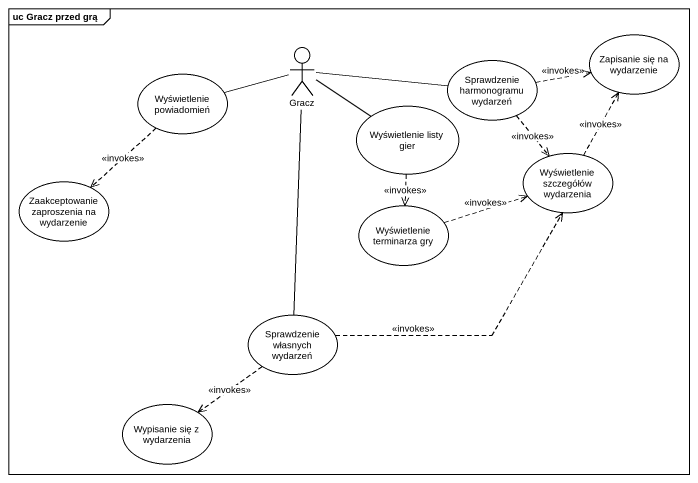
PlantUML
@startuml
mainframe uc Gracz przed grą
actor Gracz
usecase "Sprawdzenie harmonogramu wydarzeń" as Sprawdzenie_harmonogramu
usecase "Zapisanie się na wydarzenie" as Zapisanie_się_na_wydarzenie
usecase "Wyświetlenie powiadomień" as Wyświetlenie_powiadomień
usecase "Wyświetlenie listy gier" as Wyświetlenie_listy_gier
usecase "Zaakceptowanie zaproszenia na wydarzenie" as Zaakceptowanie_zaproszenia
usecase "Wyświetlenie szczegółów wydarzenia" as Wyświetlenie_szczegółów
usecase "Wyświetlenie terminarza gry" as Wyświetlenie_terminarza_gry
usecase "Sprawdzenie własnych wydarzeń" as Sprawdzenie_własnych
usecase "Wypisanie się z wydarzenia" as Wypisanie_się_z_wydarzenia
Gracz -right- Sprawdzenie_harmonogramu
Gracz -left- Wyświetlenie_powiadomień
Gracz -right- Wyświetlenie_listy_gier
Sprawdzenie_harmonogramu .right.> Zapisanie_się_na_wydarzenie : <<invokes>>
Sprawdzenie_harmonogramu ..> Wyświetlenie_szczegółów : <<invokes>>
Wyświetlenie_powiadomień ..> Zaakceptowanie_zaproszenia : <<invokes>>
Wyświetlenie_listy_gier ..> Wyświetlenie_terminarza_gry : <<invokes>>
Wyświetlenie_szczegółów .up.> Zapisanie_się_na_wydarzenie : <<invokes>>
Wyświetlenie_terminarza_gry .right.> Wyświetlenie_szczegółów : <<invokes>>
Sprawdzenie_własnych -up- Gracz
Sprawdzenie_własnych .right.> Wyświetlenie_szczegółów : <<invokes>>
Sprawdzenie_własnych ..> Wypisanie_się_z_wydarzenia : <<invokes>>
@enduml
